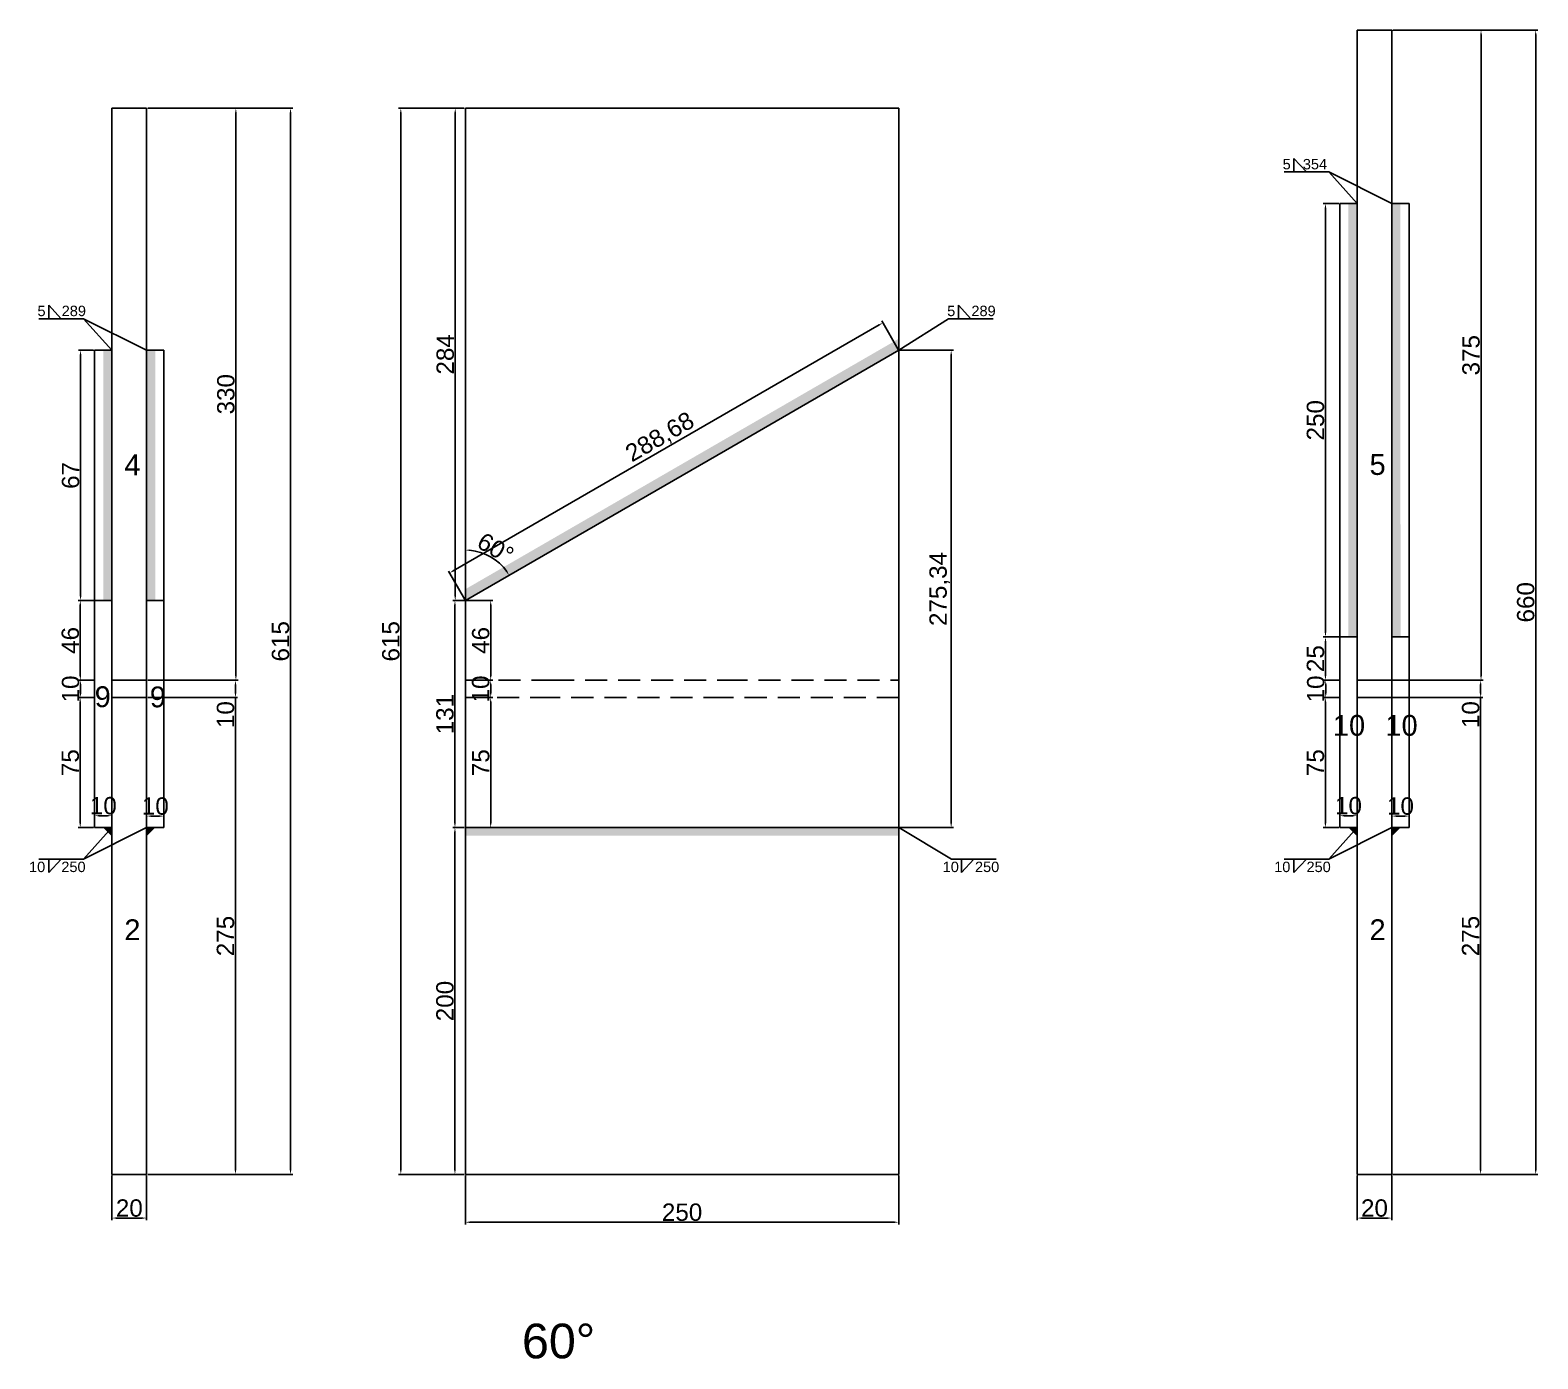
# Model space of a CAD drawing. Header units: millimetres. Extents: x 277 to 35015, y -7843 to 25622.
# Drawn here: x 2625 to 3495, y -7032 to -6266 of the extents above; entities that cross this region are included whole.
import ezdxf

# ---------------------------------------------------------------- set-up
doc = ezdxf.new("R2010")
doc.units = ezdxf.units.MM
doc.linetypes.add('DASHED', pattern=[19.05, 12.7, -6.35])
for name, color, linetype in [('尺寸标注', 6, 'Continuous'), ('标号', 4, 'Continuous'), ('焊缝', 250, 'Continuous')]:
    doc.layers.add(name, color=color, linetype=linetype)
doc.styles.get("Standard").update_dxf_attribs({"font": 'arial.ttf'})
doc.dimstyles.new('ISO-25-JHF', dxfattribs={"dimtxt": 10, "dimasz": 2.5, "dimexe": 1.25, "dimexo": 0.625, "dimtad": 1, "dimtxsty": 'Standard', "dimcen": 2.5, "dimadec": 0, "dimazin": 0, "dimtfac": 1, "dimtmove": 0, "dimatfit": 3, "dimfxl": 1, "dimarcsym": 0})

# ---------------------------------------------------------------- blocks, each defined once
blk = doc.blocks.new('*D1005')
at = {"layer": 'Defpoints', "color": 0, "transparency": 16777216}
for p in [(2876.48, -6339.84), (2976.48, -6537.24), (2895.19, -6572.68), (2876.48, -6594.98), (2876.48, -6954.84)]:
    blk.add_point(p, dxfattribs=at)
at = {"layer": '尺寸标注', "color": 0, "lineweight": -2, "transparency": 16777216}
blk.add_arc((2876.48, -6594.98), 29.11, 34.92197, 85.07803, dxfattribs=at)
at = {"layer": '尺寸标注', "color": 0, "transparency": 16777216}
for points in [[(2878.96, -6566.39), (2879, -6565.56), (2876.48, -6565.87)], [(2900.7, -6578.09), (2900, -6578.53), (2901.69, -6580.42)]]:
    blk.add_solid(points, dxfattribs=at)
at = {"layer": '尺寸标注', "color": 0, "transparency": 16777216, "insert": (2893.9, -6564.8), "char_height": 10, "attachment_point": 5, "rotation": 330}
blk.add_mtext('60°', dxfattribs=at)
blk = doc.blocks.new('*D1003')
at = {"layer": 'Defpoints', "color": 0, "transparency": 16777216}
for p in [(2876.48, -6925.98), (3126.48, -6925.98), (3126.48, -6953.57)]:
    blk.add_point(p, dxfattribs=at)
at = {"layer": '尺寸标注', "color": 0, "lineweight": -2, "transparency": 16777216}
for p, q in [((2876.48, -6926.6), (2876.48, -6954.82)), ((3126.48, -6926.6), (3126.48, -6954.82)), ((2878.98, -6953.57), (3123.98, -6953.57))]:
    blk.add_line(p, q, dxfattribs=at)
at = {"layer": '尺寸标注', "color": 0, "transparency": 16777216}
for points in [[(2878.98, -6953.15), (2878.98, -6953.98), (2876.48, -6953.57)], [(3123.98, -6953.15), (3123.98, -6953.98), (3126.48, -6953.57)]]:
    blk.add_solid(points, dxfattribs=at)
at = {"layer": '尺寸标注', "color": 0, "transparency": 16777216, "insert": (3001.48, -6947.84), "char_height": 10, "attachment_point": 5}
blk.add_mtext('250', dxfattribs=at)
blk = doc.blocks.new('*D1006')
at = {"layer": 'Defpoints', "color": 0, "transparency": 16777216}
for p in [(3126.48, -6450.64), (3156.72, -6450.64), (3126.48, -6725.98)]:
    blk.add_point(p, dxfattribs=at)
at = {"layer": '尺寸标注', "color": 0, "lineweight": -2, "transparency": 16777216}
for p, q in [((3127.1, -6450.64), (3157.97, -6450.64)), ((3156.72, -6723.48), (3156.72, -6453.14)), ((3127.1, -6725.98), (3157.97, -6725.98))]:
    blk.add_line(p, q, dxfattribs=at)
at = {"layer": '尺寸标注', "color": 0, "transparency": 16777216}
for points in [[(3156.3, -6453.14), (3157.14, -6453.14), (3156.72, -6450.64)], [(3156.3, -6723.48), (3157.14, -6723.48), (3156.72, -6725.98)]]:
    blk.add_solid(points, dxfattribs=at)
at = {"layer": '尺寸标注', "color": 0, "transparency": 16777216, "insert": (3150.09, -6588.31), "char_height": 10, "attachment_point": 5, "rotation": 90}
blk.add_mtext('275,34', dxfattribs=at)
blk = doc.blocks.new('*D1007')
at = {"layer": 'Defpoints', "color": 0, "transparency": 16777216}
for p in [(2876.48, -6650.98), (2891.06, -6650.98), (2876.48, -6725.98)]:
    blk.add_point(p, dxfattribs=at)
at = {"layer": '尺寸标注', "color": 0, "lineweight": -2, "transparency": 16777216}
for p, q in [((2877.1, -6650.98), (2892.31, -6650.98)), ((2891.06, -6723.48), (2891.06, -6653.48)), ((2877.1, -6725.98), (2892.31, -6725.98))]:
    blk.add_line(p, q, dxfattribs=at)
at = {"layer": '尺寸标注', "color": 0, "transparency": 16777216}
for points in [[(2890.65, -6653.48), (2891.48, -6653.48), (2891.06, -6650.98)], [(2890.65, -6723.48), (2891.48, -6723.48), (2891.06, -6725.98)]]:
    blk.add_solid(points, dxfattribs=at)
at = {"layer": '尺寸标注', "color": 0, "transparency": 16777216, "insert": (2885.35, -6688.48), "char_height": 10, "attachment_point": 5, "rotation": 90}
blk.add_mtext('75', dxfattribs=at)
blk = doc.blocks.new('*D1008')
at = {"layer": 'Defpoints', "color": 0, "transparency": 16777216}
for p in [(2876.48, -6640.98), (2891.06, -6640.98), (2876.48, -6650.98)]:
    blk.add_point(p, dxfattribs=at)
at = {"layer": '尺寸标注', "color": 0, "lineweight": -2, "transparency": 16777216}
for p, q in [((2877.1, -6640.98), (2892.31, -6640.98)), ((2891.06, -6648.48), (2891.06, -6643.48)), ((2877.1, -6650.98), (2892.31, -6650.98))]:
    blk.add_line(p, q, dxfattribs=at)
at = {"layer": '尺寸标注', "color": 0, "transparency": 16777216}
for points in [[(2890.65, -6643.48), (2891.48, -6643.48), (2891.06, -6640.98)], [(2890.65, -6648.48), (2891.48, -6648.48), (2891.06, -6650.98)]]:
    blk.add_solid(points, dxfattribs=at)
at = {"layer": '尺寸标注', "color": 0, "transparency": 16777216, "insert": (2885.33, -6645.98), "char_height": 10, "attachment_point": 5, "rotation": 90}
blk.add_mtext('10', dxfattribs=at)
blk = doc.blocks.new('*D993')
at = {"layer": 'Defpoints', "color": 0, "transparency": 16777216}
for p in [(2876.48, -6594.98), (2891.06, -6594.98), (2876.48, -6640.98)]:
    blk.add_point(p, dxfattribs=at)
at = {"layer": '尺寸标注', "color": 0, "lineweight": -2, "transparency": 16777216}
for p, q in [((2877.1, -6594.98), (2892.31, -6594.98)), ((2891.06, -6638.48), (2891.06, -6597.48)), ((2877.1, -6640.98), (2892.31, -6640.98))]:
    blk.add_line(p, q, dxfattribs=at)
at = {"layer": '尺寸标注', "color": 0, "transparency": 16777216}
for points in [[(2890.65, -6597.48), (2891.48, -6597.48), (2891.06, -6594.98)], [(2890.65, -6638.48), (2891.48, -6638.48), (2891.06, -6640.98)]]:
    blk.add_solid(points, dxfattribs=at)
at = {"layer": '尺寸标注', "color": 0, "transparency": 16777216, "insert": (2885.33, -6617.98), "char_height": 10, "attachment_point": 5, "rotation": 90}
blk.add_mtext('46', dxfattribs=at)
blk = doc.blocks.new('*D994')
at = {"layer": 'Defpoints', "color": 0, "transparency": 16777216}
for p in [(2870.45, -6594.98), (2876.48, -6594.98), (2876.48, -6725.98)]:
    blk.add_point(p, dxfattribs=at)
at = {"layer": '尺寸标注', "color": 0, "lineweight": -2, "transparency": 16777216}
for p, q in [((2875.85, -6594.98), (2869.2, -6594.98)), ((2870.45, -6723.48), (2870.45, -6597.48)), ((2875.85, -6725.98), (2869.2, -6725.98))]:
    blk.add_line(p, q, dxfattribs=at)
at = {"layer": '尺寸标注', "color": 0, "transparency": 16777216}
for points in [[(2870.03, -6597.48), (2870.86, -6597.48), (2870.45, -6594.98)], [(2870.03, -6723.48), (2870.86, -6723.48), (2870.45, -6725.98)]]:
    blk.add_solid(points, dxfattribs=at)
at = {"layer": '尺寸标注', "color": 0, "transparency": 16777216, "insert": (2864.71, -6660.48), "char_height": 10, "attachment_point": 5, "rotation": 90}
blk.add_mtext('131', dxfattribs=at)
blk = doc.blocks.new('*D996')
at = {"layer": 'Defpoints', "color": 0, "transparency": 16777216}
for p in [(2839.22, -6310.98), (2876.48, -6310.98), (2876.48, -6925.98)]:
    blk.add_point(p, dxfattribs=at)
at = {"layer": '尺寸标注', "color": 0, "lineweight": -2, "transparency": 16777216}
for p, q in [((2875.85, -6310.98), (2837.97, -6310.98)), ((2839.22, -6923.48), (2839.22, -6313.48)), ((2875.85, -6925.98), (2837.97, -6925.98))]:
    blk.add_line(p, q, dxfattribs=at)
at = {"layer": '尺寸标注', "color": 0, "transparency": 16777216}
for points in [[(2838.8, -6313.48), (2839.64, -6313.48), (2839.22, -6310.98)], [(2838.8, -6923.48), (2839.64, -6923.48), (2839.22, -6925.98)]]:
    blk.add_solid(points, dxfattribs=at)
at = {"layer": '尺寸标注', "color": 0, "transparency": 16777216, "insert": (2833.49, -6618.48), "char_height": 10, "attachment_point": 5, "rotation": 90}
blk.add_mtext('615', dxfattribs=at)
blk = doc.blocks.new('*D1014')
at = {"layer": 'Defpoints', "color": 0, "transparency": 16777216}
for p in [(2672.59, -6925.98), (2692.59, -6925.98), (2692.59, -6951.17)]:
    blk.add_point(p, dxfattribs=at)
at = {"layer": '尺寸标注', "color": 0, "lineweight": -2, "transparency": 16777216}
for p, q in [((2672.59, -6926.6), (2672.59, -6952.42)), ((2692.59, -6926.6), (2692.59, -6952.42)), ((2675.09, -6951.17), (2690.09, -6951.17))]:
    blk.add_line(p, q, dxfattribs=at)
at = {"layer": '尺寸标注', "color": 0, "transparency": 16777216}
for points in [[(2675.09, -6950.76), (2675.09, -6951.59), (2672.59, -6951.17)], [(2690.09, -6950.76), (2690.09, -6951.59), (2692.59, -6951.17)]]:
    blk.add_solid(points, dxfattribs=at)
at = {"layer": '尺寸标注', "color": 0, "transparency": 16777216, "insert": (2682.59, -6945.44), "char_height": 10, "attachment_point": 5}
blk.add_mtext('20', dxfattribs=at)
blk = doc.blocks.new('*D1015')
at = {"layer": 'Defpoints', "color": 0, "transparency": 16777216}
for p in [(2672.59, -6719.09), (2662.59, -6725.98), (2672.59, -6725.98)]:
    blk.add_point(p, dxfattribs=at)
at = {"layer": '尺寸标注', "color": 0, "lineweight": -2, "transparency": 16777216}
for p, q in [((2662.59, -6725.35), (2662.59, -6717.84)), ((2665.09, -6719.09), (2670.09, -6719.09)), ((2672.59, -6725.35), (2672.59, -6717.84))]:
    blk.add_line(p, q, dxfattribs=at)
at = {"layer": '尺寸标注', "color": 0, "transparency": 16777216}
for points in [[(2665.09, -6718.68), (2665.09, -6719.51), (2662.59, -6719.09)], [(2670.09, -6718.68), (2670.09, -6719.51), (2672.59, -6719.09)]]:
    blk.add_solid(points, dxfattribs=at)
at = {"layer": '尺寸标注', "color": 0, "transparency": 16777216, "insert": (2667.59, -6713.36), "char_height": 10, "attachment_point": 5}
blk.add_mtext('10', dxfattribs=at)
blk = doc.blocks.new('*D1016')
at = {"layer": 'Defpoints', "color": 0, "transparency": 16777216}
for p in [(2702.59, -6719.31), (2692.59, -6725.98), (2702.59, -6725.98)]:
    blk.add_point(p, dxfattribs=at)
at = {"layer": '尺寸标注', "color": 0, "lineweight": -2, "transparency": 16777216}
for p, q in [((2692.59, -6725.35), (2692.59, -6718.06)), ((2695.09, -6719.31), (2700.09, -6719.31)), ((2702.59, -6725.35), (2702.59, -6718.06))]:
    blk.add_line(p, q, dxfattribs=at)
at = {"layer": '尺寸标注', "color": 0, "transparency": 16777216}
for points in [[(2695.09, -6718.89), (2695.09, -6719.72), (2692.59, -6719.31)], [(2700.09, -6718.89), (2700.09, -6719.72), (2702.59, -6719.31)]]:
    blk.add_solid(points, dxfattribs=at)
at = {"layer": '尺寸标注', "color": 0, "transparency": 16777216, "insert": (2697.59, -6713.58), "char_height": 10, "attachment_point": 5}
blk.add_mtext('10', dxfattribs=at)
blk = doc.blocks.new('*D1011')
at = {"layer": 'Defpoints', "color": 0, "transparency": 16777216}
for p in [(2692.59, -6310.98), (2692.59, -6640.98), (2744.06, -6640.98)]:
    blk.add_point(p, dxfattribs=at)
at = {"layer": '尺寸标注', "color": 0, "lineweight": -2, "transparency": 16777216}
for p, q in [((2693.22, -6310.98), (2745.31, -6310.98)), ((2744.06, -6313.48), (2744.06, -6638.48)), ((2693.22, -6640.98), (2745.31, -6640.98))]:
    blk.add_line(p, q, dxfattribs=at)
at = {"layer": '尺寸标注', "color": 0, "transparency": 16777216}
for points in [[(2743.65, -6313.48), (2744.48, -6313.48), (2744.06, -6310.98)], [(2743.65, -6638.48), (2744.48, -6638.48), (2744.06, -6640.98)]]:
    blk.add_solid(points, dxfattribs=at)
at = {"layer": '尺寸标注', "color": 0, "transparency": 16777216, "insert": (2738.33, -6475.98), "char_height": 10, "attachment_point": 5, "rotation": 90}
blk.add_mtext('330', dxfattribs=at)
blk = doc.blocks.new('*D1012')
at = {"layer": 'Defpoints', "color": 0, "transparency": 16777216}
for p in [(2744.06, -6640.98), (2743.85, -6650.98), (2744.06, -6650.98)]:
    blk.add_point(p, dxfattribs=at)
at = {"layer": '尺寸标注', "color": 0, "lineweight": -2, "transparency": 16777216}
for p, q in [((2743.44, -6640.98), (2742.6, -6640.98)), ((2743.85, -6643.48), (2743.85, -6648.48)), ((2743.44, -6650.98), (2742.6, -6650.98)), ((2743.85, -6650.98), (2743.85, -6668.08))]:
    blk.add_line(p, q, dxfattribs=at)
at = {"layer": '尺寸标注', "color": 0, "transparency": 16777216}
for points in [[(2743.44, -6643.48), (2744.27, -6643.48), (2743.85, -6640.98)], [(2743.44, -6648.48), (2744.27, -6648.48), (2743.85, -6650.98)]]:
    blk.add_solid(points, dxfattribs=at)
at = {"layer": '尺寸标注', "color": 0, "transparency": 16777216, "insert": (2738.12, -6660.78), "char_height": 10, "attachment_point": 5, "rotation": 90}
blk.add_mtext('10', dxfattribs=at)
blk = doc.blocks.new('*D1017')
at = {"layer": 'Defpoints', "color": 0, "transparency": 16777216}
for p in [(2692.59, -6310.98), (2775.59, -6310.98), (2692.59, -6925.98)]:
    blk.add_point(p, dxfattribs=at)
at = {"layer": '尺寸标注', "color": 0, "lineweight": -2, "transparency": 16777216}
for p, q in [((2693.22, -6310.98), (2776.84, -6310.98)), ((2775.59, -6923.48), (2775.59, -6313.48)), ((2693.22, -6925.98), (2776.84, -6925.98))]:
    blk.add_line(p, q, dxfattribs=at)
at = {"layer": '尺寸标注', "color": 0, "transparency": 16777216}
for points in [[(2775.17, -6313.48), (2776.01, -6313.48), (2775.59, -6310.98)], [(2775.17, -6923.48), (2776.01, -6923.48), (2775.59, -6925.98)]]:
    blk.add_solid(points, dxfattribs=at)
at = {"layer": '尺寸标注', "color": 0, "transparency": 16777216, "insert": (2769.86, -6618.48), "char_height": 10, "attachment_point": 5, "rotation": 90}
blk.add_mtext('615', dxfattribs=at)
blk = doc.blocks.new('*D1018')
at = {"layer": 'Defpoints', "color": 0, "transparency": 16777216}
for p in [(2692.59, -6650.98), (2692.59, -6925.98), (2743.82, -6925.98)]:
    blk.add_point(p, dxfattribs=at)
at = {"layer": '尺寸标注', "color": 0, "lineweight": -2, "transparency": 16777216}
for p, q in [((2693.22, -6650.98), (2745.07, -6650.98)), ((2743.82, -6653.48), (2743.82, -6923.48)), ((2693.22, -6925.98), (2745.07, -6925.98))]:
    blk.add_line(p, q, dxfattribs=at)
at = {"layer": '尺寸标注', "color": 0, "transparency": 16777216}
for points in [[(2743.4, -6653.48), (2744.24, -6653.48), (2743.82, -6650.98)], [(2743.4, -6923.48), (2744.24, -6923.48), (2743.82, -6925.98)]]:
    blk.add_solid(points, dxfattribs=at)
at = {"layer": '尺寸标注', "color": 0, "transparency": 16777216, "insert": (2738.09, -6788.48), "char_height": 10, "attachment_point": 5, "rotation": 90}
blk.add_mtext('275', dxfattribs=at)
blk = doc.blocks.new('*D1019')
at = {"layer": 'Defpoints', "color": 0, "transparency": 16777216}
for p in [(2654.27, -6650.98), (2662.59, -6650.98), (2662.59, -6725.98)]:
    blk.add_point(p, dxfattribs=at)
at = {"layer": '尺寸标注', "color": 0, "lineweight": -2, "transparency": 16777216}
for p, q in [((2661.97, -6650.98), (2653.02, -6650.98)), ((2654.27, -6723.48), (2654.27, -6653.48)), ((2661.97, -6725.98), (2653.02, -6725.98))]:
    blk.add_line(p, q, dxfattribs=at)
at = {"layer": '尺寸标注', "color": 0, "transparency": 16777216}
for points in [[(2653.85, -6653.48), (2654.68, -6653.48), (2654.27, -6650.98)], [(2653.85, -6723.48), (2654.68, -6723.48), (2654.27, -6725.98)]]:
    blk.add_solid(points, dxfattribs=at)
at = {"layer": '尺寸标注', "color": 0, "transparency": 16777216, "insert": (2648.56, -6688.48), "char_height": 10, "attachment_point": 5, "rotation": 90}
blk.add_mtext('75', dxfattribs=at)
blk = doc.blocks.new('*D1020')
at = {"layer": 'Defpoints', "color": 0, "transparency": 16777216}
for p in [(2654.33, -6594.98), (2662.59, -6594.98), (2662.59, -6640.98)]:
    blk.add_point(p, dxfattribs=at)
at = {"layer": '尺寸标注', "color": 0, "lineweight": -2, "transparency": 16777216}
for p, q in [((2661.97, -6594.98), (2653.08, -6594.98)), ((2654.33, -6638.48), (2654.33, -6597.48)), ((2661.97, -6640.98), (2653.08, -6640.98))]:
    blk.add_line(p, q, dxfattribs=at)
at = {"layer": '尺寸标注', "color": 0, "transparency": 16777216}
for points in [[(2653.91, -6597.48), (2654.74, -6597.48), (2654.33, -6594.98)], [(2653.91, -6638.48), (2654.74, -6638.48), (2654.33, -6640.98)]]:
    blk.add_solid(points, dxfattribs=at)
at = {"layer": '尺寸标注', "color": 0, "transparency": 16777216, "insert": (2648.59, -6617.98), "char_height": 10, "attachment_point": 5, "rotation": 90}
blk.add_mtext('46', dxfattribs=at)
blk = doc.blocks.new('*D1013')
at = {"layer": 'Defpoints', "color": 0, "transparency": 16777216}
for p in [(2654.48, -6640.98), (2662.59, -6640.98), (2662.59, -6650.98)]:
    blk.add_point(p, dxfattribs=at)
at = {"layer": '尺寸标注', "color": 0, "lineweight": -2, "transparency": 16777216}
for p, q in [((2661.97, -6640.98), (2653.23, -6640.98)), ((2654.48, -6648.48), (2654.48, -6643.48)), ((2661.97, -6650.98), (2653.23, -6650.98))]:
    blk.add_line(p, q, dxfattribs=at)
at = {"layer": '尺寸标注', "color": 0, "transparency": 16777216}
for points in [[(2654.06, -6643.48), (2654.89, -6643.48), (2654.48, -6640.98)], [(2654.06, -6648.48), (2654.89, -6648.48), (2654.48, -6650.98)]]:
    blk.add_solid(points, dxfattribs=at)
at = {"layer": '尺寸标注', "color": 0, "transparency": 16777216, "insert": (2648.74, -6645.98), "char_height": 10, "attachment_point": 5, "rotation": 90}
blk.add_mtext('10', dxfattribs=at)
blk = doc.blocks.new('*D1021')
at = {"layer": 'Defpoints', "color": 0, "transparency": 16777216}
for p in [(2654.48, -6450.64), (2662.59, -6450.64), (2662.59, -6594.98)]:
    blk.add_point(p, dxfattribs=at)
at = {"layer": '尺寸标注', "color": 0, "lineweight": -2, "transparency": 16777216}
for p, q in [((2661.97, -6450.64), (2653.23, -6450.64)), ((2654.48, -6592.48), (2654.48, -6453.14)), ((2661.97, -6594.98), (2653.23, -6594.98))]:
    blk.add_line(p, q, dxfattribs=at)
at = {"layer": '尺寸标注', "color": 0, "transparency": 16777216}
for points in [[(2654.06, -6453.14), (2654.89, -6453.14), (2654.48, -6450.64)], [(2654.06, -6592.48), (2654.89, -6592.48), (2654.48, -6594.98)]]:
    blk.add_solid(points, dxfattribs=at)
at = {"layer": '尺寸标注', "color": 0, "transparency": 16777216, "insert": (2648.74, -6522.81), "char_height": 10, "attachment_point": 5, "rotation": 90}
blk.add_mtext('67', dxfattribs=at)
blk = doc.blocks.new('*D1023')
at = {"layer": 'Defpoints', "color": 0, "transparency": 16777216}
for p in [(3117.31, -6434.76), (3126.48, -6450.64), (2876.48, -6594.98)]:
    blk.add_point(p, dxfattribs=at)
at = {"layer": '尺寸标注', "color": 0, "lineweight": -2, "transparency": 16777216}
for p, q in [((2869.48, -6577.84), (3115.15, -6436.01)), ((3126.17, -6450.1), (3116.69, -6433.67)), ((2876.17, -6594.43), (2866.69, -6578.01))]:
    blk.add_line(p, q, dxfattribs=at)
at = {"layer": '尺寸标注', "color": 0, "transparency": 16777216}
for points in [[(3114.94, -6435.65), (3115.35, -6436.37), (3117.31, -6434.76)], [(2869.27, -6577.48), (2869.68, -6578.21), (2867.31, -6579.09)]]:
    blk.add_solid(points, dxfattribs=at)
at = {"layer": '尺寸标注', "color": 0, "transparency": 16777216, "insert": (2988.99, -6501.18), "char_height": 10, "attachment_point": 5, "rotation": 30}
blk.add_mtext('288,68', dxfattribs=at)
blk = doc.blocks.new('*D1024')
at = {"layer": 'Defpoints', "color": 0, "transparency": 16777216}
for p in [(2876.48, -6310.98), (2870.61, -6594.98), (2876.48, -6594.98)]:
    blk.add_point(p, dxfattribs=at)
at = {"layer": '尺寸标注', "color": 0, "lineweight": -2, "transparency": 16777216}
for p, q in [((2875.85, -6310.98), (2869.36, -6310.98)), ((2870.61, -6313.48), (2870.61, -6592.48)), ((2875.85, -6594.98), (2869.36, -6594.98))]:
    blk.add_line(p, q, dxfattribs=at)
at = {"layer": '尺寸标注', "color": 0, "transparency": 16777216}
for points in [[(2870.19, -6313.48), (2871.03, -6313.48), (2870.61, -6310.98)], [(2870.19, -6592.48), (2871.03, -6592.48), (2870.61, -6594.98)]]:
    blk.add_solid(points, dxfattribs=at)
at = {"layer": '尺寸标注', "color": 0, "transparency": 16777216, "insert": (2864.88, -6452.98), "char_height": 10, "attachment_point": 5, "rotation": 90}
blk.add_mtext('284', dxfattribs=at)
blk = doc.blocks.new('*D1025')
at = {"layer": 'Defpoints', "color": 0, "transparency": 16777216}
for p in [(2876.48, -6725.98), (2870.45, -6925.98), (2876.48, -6925.98)]:
    blk.add_point(p, dxfattribs=at)
at = {"layer": '尺寸标注', "color": 0, "lineweight": -2, "transparency": 16777216}
for p, q in [((2875.85, -6725.98), (2869.2, -6725.98)), ((2870.45, -6728.48), (2870.45, -6923.48)), ((2875.85, -6925.98), (2869.2, -6925.98))]:
    blk.add_line(p, q, dxfattribs=at)
at = {"layer": '尺寸标注', "color": 0, "transparency": 16777216}
for points in [[(2870.03, -6728.48), (2870.86, -6728.48), (2870.45, -6725.98)], [(2870.03, -6923.48), (2870.86, -6923.48), (2870.45, -6925.98)]]:
    blk.add_solid(points, dxfattribs=at)
at = {"layer": '尺寸标注', "color": 0, "transparency": 16777216, "insert": (2864.71, -6825.98), "char_height": 10, "attachment_point": 5, "rotation": 90}
blk.add_mtext('200', dxfattribs=at)
blk = doc.blocks.new('*D1029')
at = {"layer": 'Defpoints', "color": 0, "transparency": 16777216}
for p in [(3390.91, -6925.98), (3410.91, -6925.98), (3410.91, -6951.17)]:
    blk.add_point(p, dxfattribs=at)
at = {"layer": '尺寸标注', "color": 0, "lineweight": -2, "transparency": 16777216}
for p, q in [((3390.91, -6926.6), (3390.91, -6952.42)), ((3410.91, -6926.6), (3410.91, -6952.42)), ((3393.41, -6951.17), (3408.41, -6951.17))]:
    blk.add_line(p, q, dxfattribs=at)
at = {"layer": '尺寸标注', "color": 0, "transparency": 16777216}
for points in [[(3393.41, -6950.76), (3393.41, -6951.59), (3390.91, -6951.17)], [(3408.41, -6950.76), (3408.41, -6951.59), (3410.91, -6951.17)]]:
    blk.add_solid(points, dxfattribs=at)
at = {"layer": '尺寸标注', "color": 0, "transparency": 16777216, "insert": (3400.91, -6945.44), "char_height": 10, "attachment_point": 5}
blk.add_mtext('20', dxfattribs=at)
blk = doc.blocks.new('*D1030')
at = {"layer": 'Defpoints', "color": 0, "transparency": 16777216}
for p in [(3390.91, -6719.09), (3380.91, -6725.98), (3390.91, -6725.98)]:
    blk.add_point(p, dxfattribs=at)
at = {"layer": '尺寸标注', "color": 0, "lineweight": -2, "transparency": 16777216}
for p, q in [((3380.91, -6725.35), (3380.91, -6717.84)), ((3383.41, -6719.09), (3388.41, -6719.09)), ((3390.91, -6725.35), (3390.91, -6717.84))]:
    blk.add_line(p, q, dxfattribs=at)
at = {"layer": '尺寸标注', "color": 0, "transparency": 16777216}
for points in [[(3383.41, -6718.68), (3383.41, -6719.51), (3380.91, -6719.09)], [(3388.41, -6718.68), (3388.41, -6719.51), (3390.91, -6719.09)]]:
    blk.add_solid(points, dxfattribs=at)
at = {"layer": '尺寸标注', "color": 0, "transparency": 16777216, "insert": (3385.91, -6713.36), "char_height": 10, "attachment_point": 5}
blk.add_mtext('10', dxfattribs=at)
blk = doc.blocks.new('*D1031')
at = {"layer": 'Defpoints', "color": 0, "transparency": 16777216}
for p in [(3420.91, -6719.31), (3410.91, -6725.98), (3420.91, -6725.98)]:
    blk.add_point(p, dxfattribs=at)
at = {"layer": '尺寸标注', "color": 0, "lineweight": -2, "transparency": 16777216}
for p, q in [((3410.91, -6725.35), (3410.91, -6718.06)), ((3413.41, -6719.31), (3418.41, -6719.31)), ((3420.91, -6725.35), (3420.91, -6718.06))]:
    blk.add_line(p, q, dxfattribs=at)
at = {"layer": '尺寸标注', "color": 0, "transparency": 16777216}
for points in [[(3413.41, -6718.89), (3413.41, -6719.72), (3410.91, -6719.31)], [(3418.41, -6718.89), (3418.41, -6719.72), (3420.91, -6719.31)]]:
    blk.add_solid(points, dxfattribs=at)
at = {"layer": '尺寸标注', "color": 0, "transparency": 16777216, "insert": (3415.91, -6713.58), "char_height": 10, "attachment_point": 5}
blk.add_mtext('10', dxfattribs=at)
blk = doc.blocks.new('*D1026')
at = {"layer": 'Defpoints', "color": 0, "transparency": 16777216}
for p in [(3410.91, -6265.98), (3410.91, -6640.98), (3462.38, -6640.98)]:
    blk.add_point(p, dxfattribs=at)
at = {"layer": '尺寸标注', "color": 0, "lineweight": -2, "transparency": 16777216}
for p, q in [((3411.54, -6265.98), (3463.63, -6265.98)), ((3462.38, -6268.48), (3462.38, -6638.48)), ((3411.54, -6640.98), (3463.63, -6640.98))]:
    blk.add_line(p, q, dxfattribs=at)
at = {"layer": '尺寸标注', "color": 0, "transparency": 16777216}
for points in [[(3461.97, -6268.48), (3462.8, -6268.48), (3462.38, -6265.98)], [(3461.97, -6638.48), (3462.8, -6638.48), (3462.38, -6640.98)]]:
    blk.add_solid(points, dxfattribs=at)
at = {"layer": '尺寸标注', "color": 0, "transparency": 16777216, "insert": (3456.65, -6453.48), "char_height": 10, "attachment_point": 5, "rotation": 90}
blk.add_mtext('375', dxfattribs=at)
blk = doc.blocks.new('*D1027')
at = {"layer": 'Defpoints', "color": 0, "transparency": 16777216}
for p in [(3462.38, -6640.98), (3462.17, -6650.98), (3462.38, -6650.98)]:
    blk.add_point(p, dxfattribs=at)
at = {"layer": '尺寸标注', "color": 0, "lineweight": -2, "transparency": 16777216}
for p, q in [((3461.76, -6640.98), (3460.92, -6640.98)), ((3462.17, -6643.48), (3462.17, -6648.48)), ((3461.76, -6650.98), (3460.92, -6650.98)), ((3462.17, -6650.98), (3462.17, -6668.08))]:
    blk.add_line(p, q, dxfattribs=at)
at = {"layer": '尺寸标注', "color": 0, "transparency": 16777216}
for points in [[(3461.76, -6643.48), (3462.59, -6643.48), (3462.17, -6640.98)], [(3461.76, -6648.48), (3462.59, -6648.48), (3462.17, -6650.98)]]:
    blk.add_solid(points, dxfattribs=at)
at = {"layer": '尺寸标注', "color": 0, "transparency": 16777216, "insert": (3456.44, -6660.78), "char_height": 10, "attachment_point": 5, "rotation": 90}
blk.add_mtext('10', dxfattribs=at)
blk = doc.blocks.new('*D1032')
at = {"layer": 'Defpoints', "color": 0, "transparency": 16777216}
for p in [(3410.91, -6265.98), (3493.91, -6265.98), (3410.91, -6925.98)]:
    blk.add_point(p, dxfattribs=at)
at = {"layer": '尺寸标注', "color": 0, "lineweight": -2, "transparency": 16777216}
for p, q in [((3411.54, -6265.98), (3495.16, -6265.98)), ((3493.91, -6923.48), (3493.91, -6268.48)), ((3411.54, -6925.98), (3495.16, -6925.98))]:
    blk.add_line(p, q, dxfattribs=at)
at = {"layer": '尺寸标注', "color": 0, "transparency": 16777216}
for points in [[(3493.49, -6268.48), (3494.33, -6268.48), (3493.91, -6265.98)], [(3493.49, -6923.48), (3494.33, -6923.48), (3493.91, -6925.98)]]:
    blk.add_solid(points, dxfattribs=at)
at = {"layer": '尺寸标注', "color": 0, "transparency": 16777216, "insert": (3488.18, -6595.98), "char_height": 10, "attachment_point": 5, "rotation": 90}
blk.add_mtext('660', dxfattribs=at)
blk = doc.blocks.new('*D1033')
at = {"layer": 'Defpoints', "color": 0, "transparency": 16777216}
for p in [(3410.91, -6650.98), (3410.91, -6925.98), (3462.14, -6925.98)]:
    blk.add_point(p, dxfattribs=at)
at = {"layer": '尺寸标注', "color": 0, "lineweight": -2, "transparency": 16777216}
for p, q in [((3411.54, -6650.98), (3463.39, -6650.98)), ((3462.14, -6653.48), (3462.14, -6923.48)), ((3411.54, -6925.98), (3463.39, -6925.98))]:
    blk.add_line(p, q, dxfattribs=at)
at = {"layer": '尺寸标注', "color": 0, "transparency": 16777216}
for points in [[(3461.72, -6653.48), (3462.56, -6653.48), (3462.14, -6650.98)], [(3461.72, -6923.48), (3462.56, -6923.48), (3462.14, -6925.98)]]:
    blk.add_solid(points, dxfattribs=at)
at = {"layer": '尺寸标注', "color": 0, "transparency": 16777216, "insert": (3456.41, -6788.48), "char_height": 10, "attachment_point": 5, "rotation": 90}
blk.add_mtext('275', dxfattribs=at)
blk = doc.blocks.new('*D1034')
at = {"layer": 'Defpoints', "color": 0, "transparency": 16777216}
for p in [(3372.59, -6650.98), (3380.91, -6650.98), (3380.91, -6725.98)]:
    blk.add_point(p, dxfattribs=at)
at = {"layer": '尺寸标注', "color": 0, "lineweight": -2, "transparency": 16777216}
for p, q in [((3380.29, -6650.98), (3371.34, -6650.98)), ((3372.59, -6723.48), (3372.59, -6653.48)), ((3380.29, -6725.98), (3371.34, -6725.98))]:
    blk.add_line(p, q, dxfattribs=at)
at = {"layer": '尺寸标注', "color": 0, "transparency": 16777216}
for points in [[(3372.17, -6653.48), (3373, -6653.48), (3372.59, -6650.98)], [(3372.17, -6723.48), (3373, -6723.48), (3372.59, -6725.98)]]:
    blk.add_solid(points, dxfattribs=at)
at = {"layer": '尺寸标注', "color": 0, "transparency": 16777216, "insert": (3366.88, -6688.48), "char_height": 10, "attachment_point": 5, "rotation": 90}
blk.add_mtext('75', dxfattribs=at)
blk = doc.blocks.new('*D1035')
at = {"layer": 'Defpoints', "color": 0, "transparency": 16777216}
for p in [(3372.65, -6615.98), (3380.91, -6615.98), (3380.91, -6640.98)]:
    blk.add_point(p, dxfattribs=at)
at = {"layer": '尺寸标注', "color": 0, "lineweight": -2, "transparency": 16777216}
for p, q in [((3380.29, -6615.98), (3371.4, -6615.98)), ((3372.65, -6638.48), (3372.65, -6618.48)), ((3380.29, -6640.98), (3371.4, -6640.98))]:
    blk.add_line(p, q, dxfattribs=at)
at = {"layer": '尺寸标注', "color": 0, "transparency": 16777216}
for points in [[(3372.23, -6618.48), (3373.06, -6618.48), (3372.65, -6615.98)], [(3372.23, -6638.48), (3373.06, -6638.48), (3372.65, -6640.98)]]:
    blk.add_solid(points, dxfattribs=at)
at = {"layer": '尺寸标注', "color": 0, "transparency": 16777216, "insert": (3366.91, -6628.48), "char_height": 10, "attachment_point": 5, "rotation": 90}
blk.add_mtext('25', dxfattribs=at)
blk = doc.blocks.new('*D1028')
at = {"layer": 'Defpoints', "color": 0, "transparency": 16777216}
for p in [(3372.8, -6640.98), (3380.91, -6640.98), (3380.91, -6650.98)]:
    blk.add_point(p, dxfattribs=at)
at = {"layer": '尺寸标注', "color": 0, "lineweight": -2, "transparency": 16777216}
for p, q in [((3380.29, -6640.98), (3371.55, -6640.98)), ((3372.8, -6648.48), (3372.8, -6643.48)), ((3380.29, -6650.98), (3371.55, -6650.98))]:
    blk.add_line(p, q, dxfattribs=at)
at = {"layer": '尺寸标注', "color": 0, "transparency": 16777216}
for points in [[(3372.38, -6643.48), (3373.21, -6643.48), (3372.8, -6640.98)], [(3372.38, -6648.48), (3373.21, -6648.48), (3372.8, -6650.98)]]:
    blk.add_solid(points, dxfattribs=at)
at = {"layer": '尺寸标注', "color": 0, "transparency": 16777216, "insert": (3367.06, -6645.98), "char_height": 10, "attachment_point": 5, "rotation": 90}
blk.add_mtext('10', dxfattribs=at)
blk = doc.blocks.new('*D1057')
at = {"layer": 'Defpoints', "color": 0, "transparency": 16777216}
for p in [(3372.65, -6365.98), (3380.91, -6365.98), (3380.91, -6615.98)]:
    blk.add_point(p, dxfattribs=at)
at = {"layer": '尺寸标注', "color": 0, "lineweight": -2, "transparency": 16777216}
for p, q in [((3380.29, -6365.98), (3371.4, -6365.98)), ((3372.65, -6613.48), (3372.65, -6368.48)), ((3380.29, -6615.98), (3371.4, -6615.98))]:
    blk.add_line(p, q, dxfattribs=at)
at = {"layer": '尺寸标注', "color": 0, "transparency": 16777216}
for points in [[(3372.23, -6368.48), (3373.06, -6368.48), (3372.65, -6365.98)], [(3372.23, -6613.48), (3373.06, -6613.48), (3372.65, -6615.98)]]:
    blk.add_solid(points, dxfattribs=at)
at = {"layer": '尺寸标注', "color": 0, "transparency": 16777216, "insert": (3366.91, -6490.98), "char_height": 10, "attachment_point": 5, "rotation": 90}
blk.add_mtext('250', dxfattribs=at)

msp = doc.modelspace()

# ---------------------------------------------------------------- hatches: boundary and pattern name
at = {"layer": '焊缝'}
h = msp.add_hatch(color=250, dxfattribs=at)
h.dxf.hatch_style = 1
h.paths.add_polyline_path([(3390.914, -6365.976), (3385.914, -6365.976), (3385.914, -6615.976), (3390.929, -6615.976)])
h = msp.add_hatch(color=250, dxfattribs=at)
h.dxf.hatch_style = 1
h.paths.add_polyline_path([(3415.914, -6365.976), (3410.914, -6365.976), (3410.914, -6615.976), (3415.929, -6615.976)])
h = msp.add_hatch(color=250, dxfattribs=at)
h.dxf.hatch_style = 1
h.paths.add_polyline_path([(2876.48, -6588.431), (2876.48, -6594.976), (3126.48, -6450.639), (3126.48, -6443.97)])
h = msp.add_hatch(color=250, dxfattribs=at)
h.dxf.hatch_style = 1
h.paths.add_polyline_path([(2672.594, -6450.639), (2667.609, -6450.639), (2667.609, -6594.976), (2672.609, -6594.976)])
h = msp.add_hatch(color=250, dxfattribs=at)
h.dxf.hatch_style = 1
h.paths.add_polyline_path([(2697.594, -6450.639), (2692.609, -6450.639), (2692.609, -6594.976), (2697.609, -6594.976)])
h = msp.add_hatch(color=250, dxfattribs=at)
h.dxf.hatch_style = 1
h.paths.add_polyline_path([(2672.594, -6730.976), (2667.594, -6725.976), (2672.594, -6725.976)])
h = msp.add_hatch(color=250, dxfattribs=at)
h.dxf.hatch_style = 1
h.paths.add_polyline_path([(2692.594, -6730.976), (2697.594, -6725.976), (2692.594, -6725.976)])
h = msp.add_hatch(color=250, dxfattribs=at)
h.dxf.hatch_style = 1
h.paths.add_polyline_path([(2876.48, -6725.546), (2876.48, -6730.546), (3126.48, -6730.546), (3126.48, -6725.546)])
h = msp.add_hatch(color=250, dxfattribs=at)
h.dxf.hatch_style = 1
h.paths.add_polyline_path([(3390.914, -6730.976), (3385.914, -6725.976), (3390.914, -6725.976)])
h = msp.add_hatch(color=250, dxfattribs=at)
h.dxf.hatch_style = 1
h.paths.add_polyline_path([(3410.914, -6730.976), (3415.914, -6725.976), (3410.914, -6725.976)])

# ---------------------------------------------------------------- linework, layer by layer
for p, q in [((3390.914, -6265.976), (3410.914, -6265.976)), ((3390.914, -6265.976), (3390.914, -6640.976)), ((3410.914, -6265.976), (3410.914, -6640.976)), ((2672.594, -6310.976), (2692.594, -6310.976)), ((2672.594, -6310.976), (2672.594, -6640.976)), ((2692.594, -6310.976), (2692.594, -6640.976)), ((2876.48, -6925.976), (2876.48, -6310.976)), ((3126.48, -6310.976), (2876.48, -6310.976)), ((3126.48, -6310.976), (3126.48, -6925.976)), ((3126.48, -6925.976), (3126.48, -6310.976)), ((3380.914, -6365.976), (3380.914, -6725.976)), ((3390.914, -6365.976), (3380.914, -6365.976)), ((3420.914, -6365.976), (3410.914, -6365.976)), ((3420.914, -6365.976), (3420.914, -6725.976)), ((2662.594, -6450.639), (2662.594, -6725.976)), ((2672.594, -6450.639), (2662.594, -6450.639)), ((2702.594, -6450.639), (2692.594, -6450.639)), ((2702.594, -6450.639), (2702.594, -6725.976)), ((3026.48, -6508.374), (3126.48, -6450.639)), ((2926.48, -6566.109), (3026.48, -6508.374)), ((2876.48, -6594.976), (2926.48, -6566.109)), ((2672.594, -6594.976), (2662.594, -6594.976)), ((2702.594, -6594.976), (2692.594, -6594.976)), ((3390.914, -6615.976), (3380.914, -6615.976)), ((3420.914, -6615.976), (3410.914, -6615.976)), ((2692.594, -6640.976), (2672.594, -6640.976)), ((2672.594, -6640.976), (2672.594, -6650.976)), ((2692.594, -6640.976), (2692.594, -6650.976)), ((3410.914, -6640.976), (3390.914, -6640.976)), ((3390.914, -6640.976), (3390.914, -6650.976)), ((3410.914, -6640.976), (3410.914, -6650.976)), ((2692.594, -6650.976), (2672.594, -6650.976)), ((2672.594, -6925.976), (2672.594, -6650.976)), ((2692.594, -6925.976), (2692.594, -6650.976)), ((3410.914, -6650.976), (3390.914, -6650.976)), ((3390.914, -6925.976), (3390.914, -6650.976)), ((3410.914, -6925.976), (3410.914, -6650.976)), ((2662.594, -6725.976), (2672.594, -6725.976)), ((2702.594, -6725.976), (2692.594, -6725.976)), ((2926.48, -6725.976), (2876.48, -6725.976)), ((3026.48, -6725.976), (2926.48, -6725.976)), ((3126.48, -6725.976), (3026.48, -6725.976)), ((3380.914, -6725.976), (3390.914, -6725.976)), ((3420.914, -6725.976), (3410.914, -6725.976)), ((2672.594, -6925.976), (2692.594, -6925.976)), ((2926.48, -6925.976), (2876.48, -6925.976)), ((3026.48, -6925.976), (2926.48, -6925.976)), ((3126.48, -6925.976), (3026.48, -6925.976)), ((3390.914, -6925.976), (3410.914, -6925.976))]:
    msp.add_line(p, q)
at = {"linetype": 'DASHED'}
for p, q in [((2876.48, -6640.976), (2926.48, -6640.976)), ((2926.48, -6640.976), (3026.48, -6640.976)), ((3026.48, -6640.976), (3126.48, -6640.976)), ((2926.48, -6650.976), (2876.48, -6650.976)), ((3026.48, -6650.976), (2926.48, -6650.976)), ((3126.48, -6650.976), (3026.48, -6650.976))]:
    msp.add_line(p, q, dxfattribs=at)
at = {"layer": '尺寸标注'}
for p, q in [((3354.409, -6347.786), (3354.409, -6340.022)), ((3354.409, -6340.022), (3361.641, -6347.786)), ((3374.522, -6347.786), (3348.759, -6347.786)), ((3390.914, -6365.976), (3374.522, -6347.786)), ((3374.522, -6347.786), (3410.914, -6365.976)), ((2636.089, -6432.449), (2636.089, -6424.684)), ((2636.089, -6424.684), (2643.321, -6432.449)), ((3160.887, -6424.684), (3168.119, -6432.449)), ((3160.887, -6424.684), (3160.887, -6432.449)), ((2656.203, -6432.449), (2630.44, -6432.449)), ((2672.594, -6450.639), (2656.203, -6432.449)), ((2656.203, -6432.449), (2692.594, -6450.639)), ((3126.48, -6450.639), (3155.237, -6432.449)), ((3181, -6432.449), (3155.237, -6432.449)), ((2876.48, -6594.976), (2875.608, -6594.976)), ((2672.594, -6725.976), (2656.203, -6744.166)), ((2656.203, -6744.166), (2692.594, -6725.976)), ((3126.48, -6725.976), (3156.93, -6744.166)), ((3390.914, -6725.976), (3374.522, -6744.166)), ((3374.522, -6744.166), (3410.914, -6725.976)), ((2656.203, -6744.166), (2630.44, -6744.166)), ((2636.089, -6744.166), (2636.089, -6751.931)), ((2636.089, -6751.931), (2643.321, -6744.166)), ((3182.693, -6744.166), (3156.93, -6744.166)), ((3162.579, -6744.166), (3162.579, -6751.931)), ((3162.579, -6751.931), (3169.811, -6744.166)), ((3374.522, -6744.166), (3348.759, -6744.166)), ((3354.409, -6744.166), (3354.409, -6751.931)), ((3354.409, -6751.931), (3361.641, -6744.166))]:
    msp.add_line(p, q, dxfattribs=at)

# ---------------------------------------------------------------- texts
at = {"insert": (2909.102, -7012.082), "char_height": 20, "attachment_point": 1}
msp.add_mtext_dynamic_manual_height_columns('60° ', width=70.10425, gutter_width=12.5, heights=[0], dxfattribs=at)
at = {"layer": '尺寸标注', "char_height": 6}
for s, insert, attachment_point in [('5   354', (3347.939, -6340.269), 1), ('5    289', (2629.619, -6424.932), 1), ('5    289', (3154.417, -6424.932), 1), ('\\pt0;10    250', (2624.748, -6751.683), 7), ('10    250', (3151.823, -6751.683), 7), ('\\pt0;10    250', (3343.067, -6751.683), 7)]:
    msp.add_mtext_dynamic_manual_height_columns(s, width=68.30832, gutter_width=12.5, heights=[0], dxfattribs=dict(at, insert=insert, attachment_point=attachment_point))
at = {"layer": '标号', "char_height": 12, "attachment_point": 7}
for s, insert in [('4', (2679.73, -6522.687)), ('5', (3398.049, -6522.687)), ('9 ', (2662.594, -6656.623)), ('9 ', (2694.414, -6656.725)), ('10 ', (3376.886, -6673.143)), ('10 ', (3407.201, -6673.143)), ('2 ', (2679.73, -6790.86)), ('2 ', (3398.049, -6790.86))]:
    msp.add_mtext_dynamic_manual_height_columns(s, width=70.10425, gutter_width=12.5, heights=[0], dxfattribs=dict(at, insert=insert))

# ---------------------------------------------------------------- dimensions: what is measured, and where the dimension line sits
at = {"layer": '尺寸标注'}
for p1, p2, distance, picture, middle in [((3410.914, -6265.976), (3410.914, -6640.976), 51.469, '*D1026', (3456.648, -6453.476)), ((3410.914, -6925.976), (3410.914, -6265.976), -82.995, '*D1032', (3488.178, -6595.976)), ((2692.594, -6310.976), (2692.594, -6640.976), 51.469, '*D1011', (2738.328, -6475.976)), ((2692.594, -6925.976), (2692.594, -6310.976), -82.995, '*D1017', (2769.858, -6618.476)), ((2876.48, -6925.976), (2876.48, -6310.976), 37.259, '*D996', (2833.49, -6618.476)), ((2876.48, -6310.976), (2876.48, -6594.976), -5.871, '*D1024', (2864.878, -6452.976)), ((3380.914, -6615.976), (3380.914, -6365.976), 8.269, '*D1057', (3366.914, -6490.976)), ((2876.4797, -6594.9762), (3126.4797, -6450.6386), 18.3383, '*D1023', (2988.9933, -6501.1803)), ((3126.48, -6725.976), (3126.48, -6450.639), -30.24, '*D1006', (3150.085, -6588.307)), ((2662.594, -6640.976), (2662.594, -6594.976), 8.269, '*D1020', (2648.595, -6617.976)), ((2876.48, -6725.976), (2876.48, -6594.976), 6.034, '*D994', (2864.711, -6660.476)), ((2876.48, -6640.976), (2876.48, -6594.976), -14.585, '*D993', (2885.334, -6617.976)), ((3380.914, -6640.976), (3380.914, -6615.976), 8.269, '*D1035', (3366.914, -6628.476)), ((2744.063, -6640.976), (2744.063, -6650.976), -0.208, '*D1012', (2738.124, -6660.776)), ((3462.382, -6640.976), (3462.382, -6650.976), -0.208, '*D1027', (3456.443, -6660.776)), ((2662.594, -6725.976), (2662.594, -6650.976), 8.327, '*D1019', (2648.557, -6688.476)), ((2692.594, -6650.976), (2692.594, -6925.976), 51.227, '*D1018', (2738.09, -6788.476)), ((2876.48, -6725.976), (2876.48, -6650.976), -14.585, '*D1007', (2885.355, -6688.476)), ((3380.914, -6725.976), (3380.914, -6650.976), 8.327, '*D1034', (3366.877, -6688.476)), ((3410.914, -6650.976), (3410.914, -6925.976), 51.227, '*D1033', (3456.41, -6788.476)), ((2876.48, -6725.976), (2876.48, -6925.976), -6.034, '*D1025', (2864.715, -6825.976)), ((2876.48, -6925.976), (3126.48, -6925.976), -27.59, '*D1003', (3001.48, -6947.836))]:
    dim = msp.add_aligned_dim(p1=p1, p2=p2, distance=distance, dimstyle='ISO-25-JHF', dxfattribs=at)
    dim.commit()
    dim.dimension.update_dxf_attribs({"geometry": picture, "text_midpoint": middle})
dim = msp.add_angular_dim_2l(base=(2895.192, -6572.676), line1=((2876.48, -6954.844), (2876.48, -6339.844)), line2=((2876.48, -6594.976), (2976.48, -6537.241)), dimstyle='ISO-25-JHF', dxfattribs=at)
dim.commit()
dim.dimension.update_dxf_attribs({"geometry": '*D1005', "text_midpoint": (2893.901, -6564.802)})
dim = msp.add_aligned_dim(p1=(2662.594, -6594.976), p2=(2662.594, -6450.639), distance=8.118, text='67', dimstyle='ISO-25-JHF', dxfattribs=at)
dim.commit()
dim.dimension.update_dxf_attribs({"geometry": '*D1021', "text_midpoint": (2648.745, -6522.807)})
for base, p1, p2, angle, picture, middle in [((2654.476, -6640.976), (2662.594, -6650.976), (2662.594, -6640.976), 90, '*D1013', (2654.476, -6645.976)), ((2891.065, -6640.976), (2876.48, -6650.976), (2876.48, -6640.976), 90, '*D1008', (2891.065, -6645.976)), ((3372.795, -6640.976), (3380.914, -6650.976), (3380.914, -6640.976), 90, '*D1028', (3372.795, -6645.976)), ((2672.594, -6719.094), (2662.594, -6725.976), (2672.594, -6725.976), 0, '*D1015', (2667.594, -6719.094)), ((2702.594, -6719.307), (2692.594, -6725.976), (2702.594, -6725.976), 0, '*D1016', (2697.594, -6719.307)), ((3390.914, -6719.094), (3380.914, -6725.976), (3390.914, -6725.976), 0, '*D1030', (3385.914, -6719.094)), ((3420.914, -6719.307), (3410.914, -6725.976), (3420.914, -6725.976), 0, '*D1031', (3415.914, -6719.307)), ((2692.594, -6951.174), (2672.594, -6925.976), (2692.594, -6925.976), 0, '*D1014', (2682.594, -6951.174)), ((3410.914, -6951.174), (3390.914, -6925.976), (3410.914, -6925.976), 0, '*D1029', (3400.914, -6951.174))]:
    dim = msp.add_linear_dim(base=base, p1=p1, p2=p2, angle=angle, dimstyle='ISO-25-JHF', dxfattribs=at)
    dim.commit()
    dim.dimension.update_dxf_attribs({"geometry": picture, "text_midpoint": middle, "dimtype": 161})

doc.saveas('drawing.dxf')
